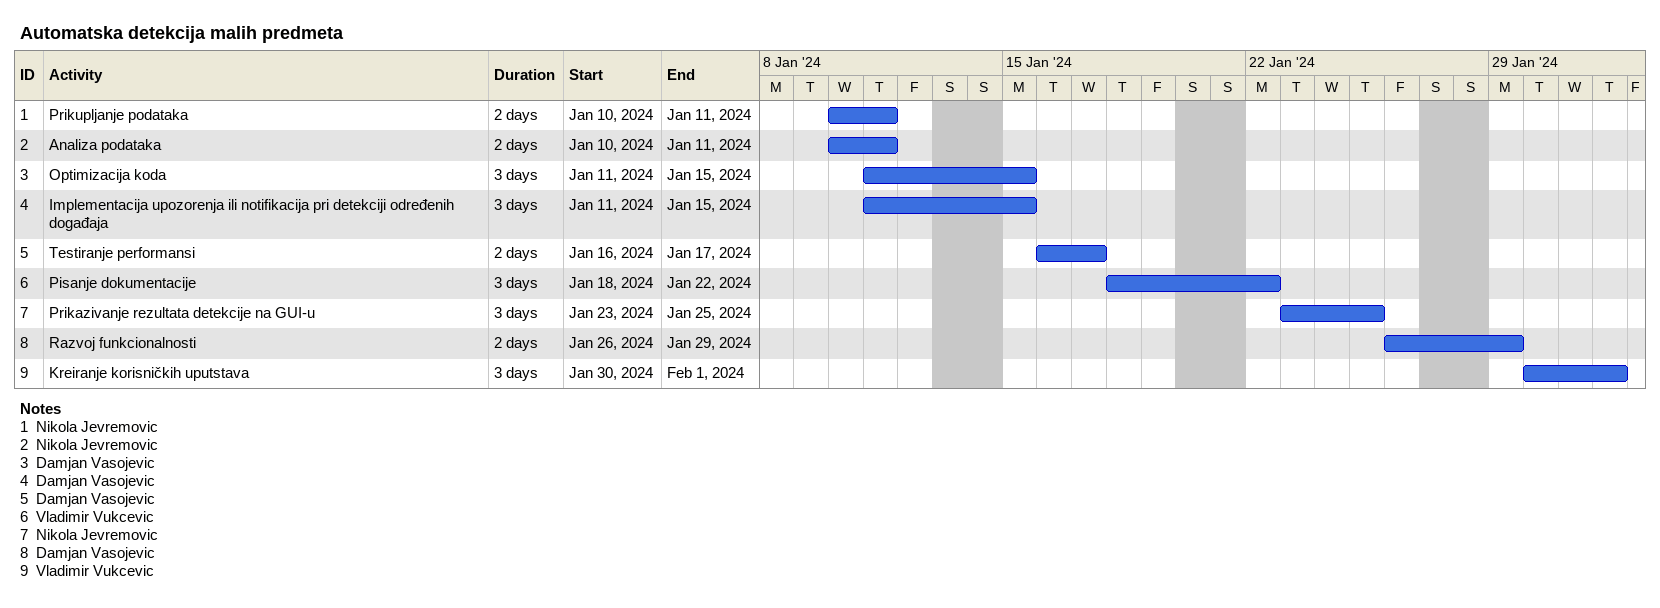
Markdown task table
Automatska detekcija malih predmeta

| ID | Task | Duration | Start | Finish |
|---|---|---|---|---|
| 1 | Prikupljanje podataka | 2d | 2024-01-10 | 2024-01-11 |
| 2 | Analiza podataka | 2d | 2024-01-10 | 2024-01-11 |
| 3 | Optimizacija koda | 3d | 2024-01-11 | 2024-01-15 |
| 4 | Implementacija upozorenja ili notifikacija pri detekciji određenih događaja | 3d | 2024-01-11 | 2024-01-15 |
| 5 | Testiranje performansi | 2d | 2024-01-16 | 2024-01-17 |
| 6 | Pisanje dokumentacije | 3d | 2024-01-18 | 2024-01-22 |
| 7 | Prikazivanje rezultata detekcije na GUI-u | 3d | 2024-01-23 | 2024-01-25 |
| 8 | Razvoj funkcionalnosti | 2d | 2024-01-26 | 2024-01-29 |
| 9 | Kreiranje korisničkih uputstava | 3d | 2024-01-30 | 2024-02-01 |

Notes
- 1: Nikola Jevremovic
- 2: Nikola Jevremovic
- 3: Damjan Vasojevic
- 4: Damjan Vasojevic
- 5: Damjan Vasojevic
- 6: Vladimir Vukcevic
- 7: Nikola Jevremovic
- 8: Damjan Vasojevic
- 9: Vladimir Vukcevic
